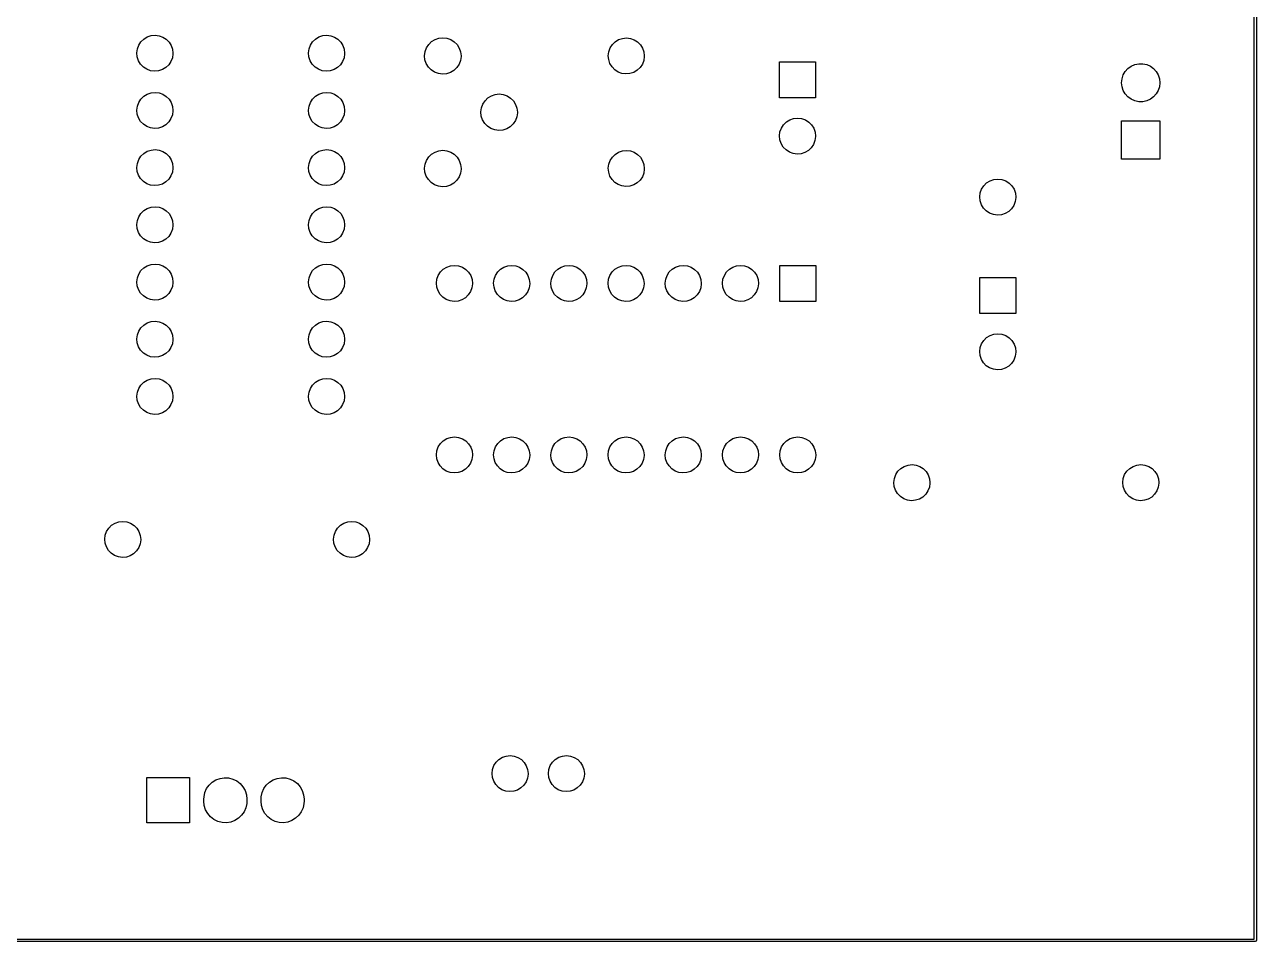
# Model space of a CAD drawing. Extents: x 34 to 149, y -179 to -19.
# Drawn here: x 94 to 148.6, y -179.1 to -138.4 of the extents above; entities that cross this region are included whole.
import ezdxf

# ---------------------------------------------------------------- set-up
doc = ezdxf.new("R2010")
doc.units = 0
doc.layers.add('BLACK', color=7, linetype='CONTINUOUS')

msp = doc.modelspace()

# ---------------------------------------------------------------- linework, layer by layer
at = {"layer": 'BLACK', "linetype": 'CONTINUOUS'}
for p, q in [((148.54, -179.02), (148.54, -19.1)), ((148.64, -19.05), (148.64, -179.07)), ((99.5722, -138.899), (99.7496, -138.88)), ((99.7496, -138.88), (99.9267, -138.901)), ((107.192, -138.899), (107.37, -138.88)), ((107.37, -138.88), (107.547, -138.901)), ((98.9664, -139.492), (99.0274, -139.324)), ((99.0274, -139.324), (99.124, -139.174)), ((99.124, -139.174), (99.2515, -139.05)), ((99.2515, -139.05), (99.4034, -138.956)), ((99.4034, -138.956), (99.5722, -138.899)), ((99.9267, -138.901), (100.095, -138.961)), ((100.095, -138.961), (100.245, -139.057)), ((100.245, -139.057), (100.371, -139.183)), ((100.371, -139.183), (100.465, -139.334)), ((100.465, -139.334), (100.524, -139.503)), ((106.586, -139.492), (106.647, -139.324)), ((106.647, -139.324), (106.744, -139.174)), ((106.744, -139.174), (106.871, -139.05)), ((106.871, -139.05), (107.023, -138.956)), ((107.023, -138.956), (107.192, -138.899)), ((107.547, -138.901), (107.715, -138.961)), ((107.715, -138.961), (107.865, -139.057)), ((107.865, -139.057), (107.991, -139.183)), ((107.991, -139.183), (108.085, -139.334)), ((108.085, -139.334), (108.144, -139.503)), ((111.799, -139.44), (111.897, -139.288)), ((111.897, -139.288), (112.026, -139.162)), ((112.026, -139.162), (112.18, -139.067)), ((112.18, -139.067), (112.351, -139.009)), ((112.351, -139.009), (112.531, -138.99)), ((112.531, -138.99), (112.71, -139.011)), ((112.71, -139.011), (112.88, -139.072)), ((112.88, -139.072), (113.033, -139.169)), ((113.033, -139.169), (113.16, -139.297)), ((113.16, -139.297), (113.255, -139.45)), ((119.953, -139.444), (120.05, -139.294)), ((120.05, -139.294), (120.177, -139.17)), ((120.177, -139.17), (120.329, -139.076)), ((120.329, -139.076), (120.498, -139.019)), ((120.498, -139.019), (120.676, -139)), ((120.676, -139), (120.853, -139.021)), ((120.853, -139.021), (121.021, -139.081)), ((121.021, -139.081), (121.171, -139.177)), ((121.171, -139.177), (121.297, -139.303)), ((121.297, -139.303), (121.391, -139.454)), ((98.9441, -139.669), (98.9664, -139.492)), ((98.9615, -139.846), (98.9441, -139.669)), ((99.0178, -140.016), (98.9615, -139.846)), ((100.519, -139.879), (100.456, -140.046)), ((100.544, -139.702), (100.519, -139.879)), ((100.524, -139.503), (100.544, -139.68)), ((100.544, -139.68), (100.544, -139.702)), ((106.564, -139.669), (106.586, -139.492)), ((106.581, -139.846), (106.564, -139.669)), ((106.638, -140.016), (106.581, -139.846)), ((108.139, -139.879), (108.076, -140.046)), ((108.164, -139.702), (108.139, -139.879)), ((108.144, -139.503), (108.164, -139.68)), ((108.164, -139.68), (108.164, -139.702)), ((111.715, -139.789), (111.738, -139.61)), ((111.733, -139.968), (111.715, -139.789)), ((111.79, -140.14), (111.733, -139.968)), ((111.738, -139.61), (111.799, -139.44)), ((113.255, -139.45), (113.315, -139.621)), ((113.335, -139.823), (113.31, -140.001)), ((113.315, -139.621), (113.335, -139.8)), ((113.335, -139.8), (113.335, -139.823)), ((119.87, -139.789), (119.892, -139.612)), ((119.887, -139.966), (119.87, -139.789)), ((119.944, -140.136), (119.887, -139.966)), ((119.892, -139.612), (119.953, -139.444)), ((121.391, -139.454), (121.45, -139.623)), ((121.47, -139.822), (121.445, -139.999)), ((121.45, -139.623), (121.47, -139.8)), ((121.47, -139.8), (121.47, -139.822)), ((99.1102, -140.168), (99.0178, -140.016)), ((99.2341, -140.296), (99.1102, -140.168)), ((99.3833, -140.394), (99.2341, -140.296)), ((99.5505, -140.456), (99.3833, -140.394)), ((99.7272, -140.48), (99.5505, -140.456)), ((99.9049, -140.464), (99.7272, -140.48)), ((100.074, -140.409), (99.9049, -140.464)), ((100.228, -140.317), (100.074, -140.409)), ((100.357, -140.194), (100.228, -140.317)), ((100.456, -140.046), (100.357, -140.194)), ((106.73, -140.168), (106.638, -140.016)), ((106.854, -140.296), (106.73, -140.168)), ((107.003, -140.394), (106.854, -140.296)), ((107.17, -140.456), (107.003, -140.394)), ((107.347, -140.48), (107.17, -140.456)), ((107.525, -140.464), (107.347, -140.48)), ((107.694, -140.409), (107.525, -140.464)), ((107.848, -140.317), (107.694, -140.409)), ((107.977, -140.194), (107.848, -140.317)), ((108.076, -140.046), (107.977, -140.194)), ((111.883, -140.294), (111.79, -140.14)), ((112.009, -140.424), (111.883, -140.294)), ((112.16, -140.523), (112.009, -140.424)), ((112.329, -140.586), (112.16, -140.523)), ((113.015, -140.445), (112.86, -140.538)), ((113.145, -140.321), (113.015, -140.445)), ((113.245, -140.17), (113.145, -140.321)), ((113.31, -140.001), (113.245, -140.17)), ((120.036, -140.288), (119.944, -140.136)), ((120.16, -140.416), (120.036, -140.288)), ((120.309, -140.514), (120.16, -140.416)), ((120.476, -140.576), (120.309, -140.514)), ((121.154, -140.437), (121, -140.529)), ((121.283, -140.314), (121.154, -140.437)), ((121.382, -140.166), (121.283, -140.314)), ((121.445, -139.999), (121.382, -140.166)), ((127.47, -141.66), (127.47, -140.06)), ((127.47, -140.06), (129.07, -140.06)), ((129.07, -140.06), (129.07, -141.66)), ((142.733, -140.644), (142.822, -140.49)), ((142.822, -140.49), (142.941, -140.358)), ((142.941, -140.358), (143.085, -140.254)), ((143.085, -140.254), (143.247, -140.182)), ((143.247, -140.182), (143.421, -140.145)), ((143.421, -140.145), (143.599, -140.145)), ((143.599, -140.145), (143.773, -140.182)), ((143.773, -140.182), (143.935, -140.254)), ((143.935, -140.254), (144.079, -140.358)), ((144.079, -140.358), (144.198, -140.49)), ((144.198, -140.49), (144.287, -140.644)), ((112.508, -140.61), (112.329, -140.586)), ((112.688, -140.593), (112.508, -140.61)), ((112.86, -140.538), (112.688, -140.593)), ((120.653, -140.6), (120.476, -140.576)), ((120.831, -140.584), (120.653, -140.6)), ((121, -140.529), (120.831, -140.584)), ((142.66, -140.99), (142.679, -140.813)), ((142.679, -141.167), (142.66, -140.99)), ((142.679, -140.813), (142.733, -140.644)), ((144.287, -140.644), (144.341, -140.813)), ((144.341, -140.813), (144.36, -140.99)), ((144.36, -140.99), (144.341, -141.167)), ((99.124, -141.714), (99.2515, -141.59)), ((99.2515, -141.59), (99.4034, -141.496)), ((99.4034, -141.496), (99.5722, -141.439)), ((99.5722, -141.439), (99.7496, -141.42)), ((99.7496, -141.42), (99.9267, -141.441)), ((99.9267, -141.441), (100.095, -141.501)), ((100.095, -141.501), (100.245, -141.597)), ((100.245, -141.597), (100.371, -141.723)), ((106.744, -141.714), (106.871, -141.59)), ((106.871, -141.59), (107.023, -141.496)), ((107.023, -141.496), (107.192, -141.439)), ((107.192, -141.439), (107.37, -141.42)), ((107.37, -141.42), (107.547, -141.441)), ((107.547, -141.441), (107.715, -141.501)), ((107.715, -141.501), (107.865, -141.597)), ((107.865, -141.597), (107.991, -141.723)), ((114.526, -141.662), (114.68, -141.567)), ((114.68, -141.567), (114.851, -141.509)), ((114.851, -141.509), (115.031, -141.49)), ((115.031, -141.49), (115.21, -141.511)), ((115.21, -141.511), (115.38, -141.572)), ((115.38, -141.572), (115.533, -141.669)), ((142.733, -141.336), (142.679, -141.167)), ((142.822, -141.49), (142.733, -141.336)), ((142.941, -141.622), (142.822, -141.49)), ((144.198, -141.49), (144.079, -141.622)), ((144.287, -141.336), (144.198, -141.49)), ((144.341, -141.167), (144.287, -141.336)), ((98.9441, -142.209), (98.9664, -142.032)), ((98.9664, -142.032), (99.0274, -141.864)), ((99.0274, -141.864), (99.124, -141.714)), ((100.371, -141.723), (100.465, -141.874)), ((100.465, -141.874), (100.524, -142.043)), ((100.524, -142.043), (100.544, -142.22)), ((106.564, -142.209), (106.586, -142.032)), ((106.586, -142.032), (106.647, -141.864)), ((106.647, -141.864), (106.744, -141.714)), ((107.991, -141.723), (108.085, -141.874)), ((108.085, -141.874), (108.144, -142.043)), ((108.144, -142.043), (108.164, -142.22)), ((114.215, -142.289), (114.238, -142.11)), ((114.238, -142.11), (114.299, -141.94)), ((114.299, -141.94), (114.397, -141.788)), ((114.397, -141.788), (114.526, -141.662)), ((115.533, -141.669), (115.66, -141.797)), ((115.66, -141.797), (115.755, -141.95)), ((115.755, -141.95), (115.815, -142.121)), ((115.815, -142.121), (115.835, -142.3)), ((129.07, -141.66), (127.47, -141.66)), ((143.085, -141.726), (142.941, -141.622)), ((143.247, -141.798), (143.085, -141.726)), ((143.421, -141.835), (143.247, -141.798)), ((143.599, -141.835), (143.421, -141.835)), ((143.773, -141.798), (143.599, -141.835)), ((143.935, -141.726), (143.773, -141.798)), ((144.079, -141.622), (143.935, -141.726)), ((98.9615, -142.386), (98.9441, -142.209)), ((99.0178, -142.556), (98.9615, -142.386)), ((99.1102, -142.708), (99.0178, -142.556)), ((99.2341, -142.836), (99.1102, -142.708)), ((100.456, -142.586), (100.357, -142.734)), ((100.519, -142.419), (100.456, -142.586)), ((100.544, -142.242), (100.519, -142.419)), ((100.544, -142.22), (100.544, -142.242)), ((106.581, -142.386), (106.564, -142.209)), ((106.638, -142.556), (106.581, -142.386)), ((106.73, -142.708), (106.638, -142.556)), ((106.854, -142.836), (106.73, -142.708)), ((108.076, -142.586), (107.977, -142.734)), ((108.139, -142.419), (108.076, -142.586)), ((108.164, -142.242), (108.139, -142.419)), ((108.164, -142.22), (108.164, -142.242)), ((114.233, -142.468), (114.215, -142.289)), ((114.29, -142.64), (114.233, -142.468)), ((114.383, -142.794), (114.29, -142.64)), ((115.745, -142.67), (115.645, -142.821)), ((115.81, -142.501), (115.745, -142.67)), ((115.835, -142.323), (115.81, -142.501)), ((115.835, -142.3), (115.835, -142.323)), ((127.777, -142.73), (127.929, -142.636)), ((127.929, -142.636), (128.098, -142.579)), ((128.098, -142.579), (128.276, -142.56)), ((128.276, -142.56), (128.453, -142.581)), ((128.453, -142.581), (128.621, -142.641)), ((128.621, -142.641), (128.771, -142.737)), ((142.66, -144.38), (142.66, -142.68)), ((142.66, -142.68), (144.36, -142.68)), ((144.36, -142.68), (144.36, -144.38)), ((99.3833, -142.934), (99.2341, -142.836)), ((99.5505, -142.996), (99.3833, -142.934)), ((99.7272, -143.02), (99.5505, -142.996)), ((99.9049, -143.004), (99.7272, -143.02)), ((100.074, -142.949), (99.9049, -143.004)), ((100.228, -142.857), (100.074, -142.949)), ((100.357, -142.734), (100.228, -142.857)), ((107.003, -142.934), (106.854, -142.836)), ((107.17, -142.996), (107.003, -142.934)), ((107.347, -143.02), (107.17, -142.996)), ((107.525, -143.004), (107.347, -143.02)), ((107.694, -142.949), (107.525, -143.004)), ((107.848, -142.857), (107.694, -142.949)), ((107.977, -142.734), (107.848, -142.857)), ((114.509, -142.924), (114.383, -142.794)), ((114.66, -143.023), (114.509, -142.924)), ((114.829, -143.086), (114.66, -143.023)), ((115.008, -143.11), (114.829, -143.086)), ((115.188, -143.093), (115.008, -143.11)), ((115.36, -143.038), (115.188, -143.093)), ((115.515, -142.945), (115.36, -143.038)), ((115.645, -142.821), (115.515, -142.945)), ((127.47, -143.349), (127.492, -143.172)), ((127.492, -143.172), (127.553, -143.004)), ((127.553, -143.004), (127.65, -142.854)), ((127.65, -142.854), (127.777, -142.73)), ((128.771, -142.737), (128.897, -142.863)), ((128.897, -142.863), (128.991, -143.014)), ((128.991, -143.014), (129.05, -143.183)), ((129.05, -143.183), (129.07, -143.36)), ((127.487, -143.526), (127.47, -143.349)), ((127.544, -143.696), (127.487, -143.526)), ((127.636, -143.848), (127.544, -143.696)), ((128.982, -143.726), (128.883, -143.874)), ((129.045, -143.559), (128.982, -143.726)), ((129.07, -143.382), (129.045, -143.559)), ((129.07, -143.36), (129.07, -143.382)), ((99.0274, -144.404), (99.124, -144.254)), ((99.124, -144.254), (99.2515, -144.13)), ((99.2515, -144.13), (99.4034, -144.036)), ((99.4034, -144.036), (99.5722, -143.979)), ((99.5722, -143.979), (99.7496, -143.96)), ((99.7496, -143.96), (99.9267, -143.981)), ((99.9267, -143.981), (100.095, -144.041)), ((100.095, -144.041), (100.245, -144.137)), ((100.245, -144.137), (100.371, -144.263)), ((100.371, -144.263), (100.465, -144.414)), ((106.647, -144.404), (106.744, -144.254)), ((106.744, -144.254), (106.871, -144.13)), ((106.871, -144.13), (107.023, -144.036)), ((107.023, -144.036), (107.192, -143.979)), ((107.192, -143.979), (107.37, -143.96)), ((107.37, -143.96), (107.547, -143.981)), ((107.547, -143.981), (107.715, -144.041)), ((107.715, -144.041), (107.865, -144.137)), ((107.865, -144.137), (107.991, -144.263)), ((107.991, -144.263), (108.085, -144.414)), ((111.799, -144.44), (111.897, -144.288)), ((111.897, -144.288), (112.026, -144.162)), ((112.026, -144.162), (112.18, -144.067)), ((112.18, -144.067), (112.351, -144.009)), ((112.351, -144.009), (112.531, -143.99)), ((112.531, -143.99), (112.71, -144.011)), ((112.71, -144.011), (112.88, -144.072)), ((112.88, -144.072), (113.033, -144.169)), ((113.033, -144.169), (113.16, -144.297)), ((113.16, -144.297), (113.255, -144.45)), ((119.953, -144.444), (120.05, -144.294)), ((120.05, -144.294), (120.177, -144.17)), ((120.177, -144.17), (120.329, -144.076)), ((120.329, -144.076), (120.498, -144.019)), ((120.498, -144.019), (120.676, -144)), ((120.676, -144), (120.853, -144.021)), ((120.853, -144.021), (121.021, -144.081)), ((121.021, -144.081), (121.171, -144.177)), ((121.171, -144.177), (121.297, -144.303)), ((121.297, -144.303), (121.391, -144.454)), ((127.76, -143.976), (127.636, -143.848)), ((127.909, -144.074), (127.76, -143.976)), ((128.076, -144.136), (127.909, -144.074)), ((128.253, -144.16), (128.076, -144.136)), ((128.431, -144.144), (128.253, -144.16)), ((128.6, -144.089), (128.431, -144.144)), ((128.754, -143.997), (128.6, -144.089)), ((128.883, -143.874), (128.754, -143.997)), ((98.9441, -144.749), (98.9664, -144.572)), ((98.9615, -144.926), (98.9441, -144.749)), ((98.9664, -144.572), (99.0274, -144.404)), ((100.465, -144.414), (100.524, -144.583)), ((100.544, -144.782), (100.519, -144.959)), ((100.524, -144.583), (100.544, -144.76)), ((100.544, -144.76), (100.544, -144.782)), ((106.564, -144.749), (106.586, -144.572)), ((106.581, -144.926), (106.564, -144.749)), ((106.586, -144.572), (106.647, -144.404)), ((108.085, -144.414), (108.144, -144.583)), ((108.164, -144.782), (108.139, -144.959)), ((108.144, -144.583), (108.164, -144.76)), ((108.164, -144.76), (108.164, -144.782)), ((111.715, -144.789), (111.738, -144.61)), ((111.733, -144.968), (111.715, -144.789)), ((111.738, -144.61), (111.799, -144.44)), ((113.255, -144.45), (113.315, -144.621)), ((113.335, -144.823), (113.31, -145.001)), ((113.315, -144.621), (113.335, -144.8)), ((113.335, -144.8), (113.335, -144.823)), ((119.87, -144.789), (119.892, -144.612)), ((119.887, -144.966), (119.87, -144.789)), ((119.892, -144.612), (119.953, -144.444)), ((121.391, -144.454), (121.45, -144.623)), ((121.47, -144.822), (121.445, -144.999)), ((121.45, -144.623), (121.47, -144.8)), ((121.47, -144.8), (121.47, -144.822)), ((144.36, -144.38), (142.66, -144.38)), ((99.0178, -145.096), (98.9615, -144.926)), ((99.1102, -145.248), (99.0178, -145.096)), ((99.2341, -145.376), (99.1102, -145.248)), ((99.3833, -145.474), (99.2341, -145.376)), ((100.228, -145.397), (100.074, -145.489)), ((100.357, -145.274), (100.228, -145.397)), ((100.456, -145.126), (100.357, -145.274)), ((100.519, -144.959), (100.456, -145.126)), ((106.638, -145.096), (106.581, -144.926)), ((106.73, -145.248), (106.638, -145.096)), ((106.854, -145.376), (106.73, -145.248)), ((107.003, -145.474), (106.854, -145.376)), ((107.848, -145.397), (107.694, -145.489)), ((107.977, -145.274), (107.848, -145.397)), ((108.076, -145.126), (107.977, -145.274)), ((108.139, -144.959), (108.076, -145.126)), ((111.79, -145.14), (111.733, -144.968)), ((111.883, -145.294), (111.79, -145.14)), ((112.009, -145.424), (111.883, -145.294)), ((112.16, -145.523), (112.009, -145.424)), ((113.015, -145.445), (112.86, -145.538)), ((113.145, -145.321), (113.015, -145.445)), ((113.245, -145.17), (113.145, -145.321)), ((113.31, -145.001), (113.245, -145.17)), ((119.944, -145.136), (119.887, -144.966)), ((120.036, -145.288), (119.944, -145.136)), ((120.16, -145.416), (120.036, -145.288)), ((120.309, -145.514), (120.16, -145.416)), ((121.154, -145.437), (121, -145.529)), ((121.283, -145.314), (121.154, -145.437)), ((121.382, -145.166), (121.283, -145.314)), ((121.445, -144.999), (121.382, -145.166)), ((136.54, -145.564), (136.667, -145.44)), ((136.667, -145.44), (136.819, -145.346)), ((136.819, -145.346), (136.988, -145.289)), ((136.988, -145.289), (137.166, -145.27)), ((137.166, -145.27), (137.343, -145.291)), ((137.343, -145.291), (137.511, -145.351)), ((137.511, -145.351), (137.661, -145.447)), ((137.661, -145.447), (137.787, -145.573)), ((99.5505, -145.536), (99.3833, -145.474)), ((99.7272, -145.56), (99.5505, -145.536)), ((99.9049, -145.544), (99.7272, -145.56)), ((100.074, -145.489), (99.9049, -145.544)), ((107.17, -145.536), (107.003, -145.474)), ((107.347, -145.56), (107.17, -145.536)), ((107.525, -145.544), (107.347, -145.56)), ((107.694, -145.489), (107.525, -145.544)), ((112.329, -145.586), (112.16, -145.523)), ((112.508, -145.61), (112.329, -145.586)), ((112.688, -145.593), (112.508, -145.61)), ((112.86, -145.538), (112.688, -145.593)), ((120.476, -145.576), (120.309, -145.514)), ((120.653, -145.6), (120.476, -145.576)), ((120.831, -145.584), (120.653, -145.6)), ((121, -145.529), (120.831, -145.584)), ((136.36, -146.059), (136.382, -145.882)), ((136.382, -145.882), (136.443, -145.714)), ((136.443, -145.714), (136.54, -145.564)), ((137.787, -145.573), (137.881, -145.724)), ((137.881, -145.724), (137.94, -145.893)), ((137.94, -145.893), (137.96, -146.07)), ((99.4034, -146.576), (99.5722, -146.519)), ((99.5722, -146.519), (99.7496, -146.5)), ((99.7496, -146.5), (99.9267, -146.521)), ((99.9267, -146.521), (100.095, -146.581)), ((107.023, -146.576), (107.192, -146.519)), ((107.192, -146.519), (107.37, -146.5)), ((107.37, -146.5), (107.547, -146.521)), ((107.547, -146.521), (107.715, -146.581)), ((136.377, -146.236), (136.36, -146.059)), ((136.434, -146.406), (136.377, -146.236)), ((136.526, -146.558), (136.434, -146.406)), ((137.872, -146.436), (137.773, -146.584)), ((137.935, -146.269), (137.872, -146.436)), ((137.96, -146.092), (137.935, -146.269)), ((137.96, -146.07), (137.96, -146.092)), ((98.9664, -147.112), (99.0274, -146.944)), ((99.0274, -146.944), (99.124, -146.794)), ((99.124, -146.794), (99.2515, -146.67)), ((99.2515, -146.67), (99.4034, -146.576)), ((100.095, -146.581), (100.245, -146.677)), ((100.245, -146.677), (100.371, -146.803)), ((100.371, -146.803), (100.465, -146.954)), ((100.465, -146.954), (100.524, -147.123)), ((106.586, -147.112), (106.647, -146.944)), ((106.647, -146.944), (106.744, -146.794)), ((106.744, -146.794), (106.871, -146.67)), ((106.871, -146.67), (107.023, -146.576)), ((107.715, -146.581), (107.865, -146.677)), ((107.865, -146.677), (107.991, -146.803)), ((107.991, -146.803), (108.085, -146.954)), ((108.085, -146.954), (108.144, -147.123)), ((136.65, -146.686), (136.526, -146.558)), ((136.799, -146.784), (136.65, -146.686)), ((136.966, -146.846), (136.799, -146.784)), ((137.143, -146.87), (136.966, -146.846)), ((137.321, -146.854), (137.143, -146.87)), ((137.49, -146.799), (137.321, -146.854)), ((137.644, -146.707), (137.49, -146.799)), ((137.773, -146.584), (137.644, -146.707)), ((98.9441, -147.289), (98.9664, -147.112)), ((98.9615, -147.466), (98.9441, -147.289)), ((99.0178, -147.636), (98.9615, -147.466)), ((100.519, -147.499), (100.456, -147.666)), ((100.544, -147.322), (100.519, -147.499)), ((100.524, -147.123), (100.544, -147.3)), ((100.544, -147.3), (100.544, -147.322)), ((106.564, -147.289), (106.586, -147.112)), ((106.581, -147.466), (106.564, -147.289)), ((106.638, -147.636), (106.581, -147.466)), ((108.139, -147.499), (108.076, -147.666)), ((108.164, -147.322), (108.139, -147.499)), ((108.144, -147.123), (108.164, -147.3)), ((108.164, -147.3), (108.164, -147.322)), ((99.1102, -147.788), (99.0178, -147.636)), ((99.2341, -147.916), (99.1102, -147.788)), ((99.3833, -148.014), (99.2341, -147.916)), ((99.5505, -148.076), (99.3833, -148.014)), ((99.7272, -148.1), (99.5505, -148.076)), ((99.9049, -148.084), (99.7272, -148.1)), ((100.074, -148.029), (99.9049, -148.084)), ((100.228, -147.937), (100.074, -148.029)), ((100.357, -147.814), (100.228, -147.937)), ((100.456, -147.666), (100.357, -147.814)), ((106.73, -147.788), (106.638, -147.636)), ((106.854, -147.916), (106.73, -147.788)), ((107.003, -148.014), (106.854, -147.916)), ((107.17, -148.076), (107.003, -148.014)), ((107.347, -148.1), (107.17, -148.076)), ((107.525, -148.084), (107.347, -148.1)), ((107.694, -148.029), (107.525, -148.084)), ((107.848, -147.937), (107.694, -148.029)), ((107.977, -147.814), (107.848, -147.937)), ((108.076, -147.666), (107.977, -147.814)), ((99.124, -149.334), (99.2515, -149.21)), ((99.2515, -149.21), (99.4034, -149.116)), ((99.4034, -149.116), (99.5722, -149.059)), ((99.5722, -149.059), (99.7496, -149.04)), ((99.7496, -149.04), (99.9267, -149.061)), ((99.9267, -149.061), (100.095, -149.121)), ((100.095, -149.121), (100.245, -149.217)), ((100.245, -149.217), (100.371, -149.343)), ((106.744, -149.334), (106.871, -149.21)), ((106.871, -149.21), (107.023, -149.116)), ((107.023, -149.116), (107.192, -149.059)), ((107.192, -149.059), (107.37, -149.04)), ((107.37, -149.04), (107.547, -149.061)), ((107.547, -149.061), (107.715, -149.121)), ((107.715, -149.121), (107.865, -149.217)), ((107.865, -149.217), (107.991, -149.343)), ((112.42, -149.394), (112.547, -149.27)), ((112.547, -149.27), (112.699, -149.176)), ((112.699, -149.176), (112.868, -149.119)), ((112.868, -149.119), (113.046, -149.1)), ((113.046, -149.1), (113.223, -149.121)), ((113.223, -149.121), (113.391, -149.181)), ((113.391, -149.181), (113.541, -149.277)), ((114.96, -149.394), (115.087, -149.27)), ((115.087, -149.27), (115.239, -149.176)), ((115.239, -149.176), (115.408, -149.119)), ((115.408, -149.119), (115.586, -149.1)), ((115.586, -149.1), (115.763, -149.121)), ((115.763, -149.121), (115.931, -149.181)), ((115.931, -149.181), (116.081, -149.277)), ((117.5, -149.394), (117.627, -149.27)), ((117.627, -149.27), (117.779, -149.176)), ((117.779, -149.176), (117.948, -149.119)), ((117.948, -149.119), (118.126, -149.1)), ((118.126, -149.1), (118.303, -149.121)), ((118.303, -149.121), (118.471, -149.181)), ((118.471, -149.181), (118.621, -149.277)), ((120.04, -149.394), (120.167, -149.27)), ((120.167, -149.27), (120.319, -149.176)), ((120.319, -149.176), (120.488, -149.119)), ((120.488, -149.119), (120.666, -149.1)), ((120.666, -149.1), (120.843, -149.121)), ((120.843, -149.121), (121.011, -149.181)), ((121.011, -149.181), (121.161, -149.277)), ((122.58, -149.394), (122.707, -149.27)), ((122.707, -149.27), (122.859, -149.176)), ((122.859, -149.176), (123.028, -149.119)), ((123.028, -149.119), (123.206, -149.1)), ((123.206, -149.1), (123.383, -149.121)), ((123.383, -149.121), (123.551, -149.181)), ((123.551, -149.181), (123.701, -149.277)), ((125.12, -149.394), (125.247, -149.27)), ((125.247, -149.27), (125.399, -149.176)), ((125.399, -149.176), (125.568, -149.119)), ((125.568, -149.119), (125.746, -149.1)), ((125.746, -149.1), (125.923, -149.121)), ((125.923, -149.121), (126.091, -149.181)), ((126.091, -149.181), (126.241, -149.277)), ((127.48, -150.7), (127.48, -149.1)), ((127.48, -149.1), (129.08, -149.1)), ((129.08, -149.1), (129.08, -150.7)), ((98.9441, -149.829), (98.9664, -149.652)), ((98.9664, -149.652), (99.0274, -149.484)), ((99.0274, -149.484), (99.124, -149.334)), ((100.371, -149.343), (100.465, -149.494)), ((100.465, -149.494), (100.524, -149.663)), ((100.524, -149.663), (100.544, -149.84)), ((106.564, -149.829), (106.586, -149.652)), ((106.586, -149.652), (106.647, -149.484)), ((106.647, -149.484), (106.744, -149.334)), ((107.991, -149.343), (108.085, -149.494)), ((108.085, -149.494), (108.144, -149.663)), ((108.144, -149.663), (108.164, -149.84)), ((112.24, -149.889), (112.262, -149.712)), ((112.262, -149.712), (112.323, -149.544)), ((112.323, -149.544), (112.42, -149.394)), ((113.541, -149.277), (113.667, -149.403)), ((113.667, -149.403), (113.761, -149.554)), ((113.761, -149.554), (113.82, -149.723)), ((113.82, -149.723), (113.84, -149.9)), ((114.78, -149.889), (114.802, -149.712)), ((114.802, -149.712), (114.863, -149.544)), ((114.863, -149.544), (114.96, -149.394)), ((116.081, -149.277), (116.207, -149.403)), ((116.207, -149.403), (116.301, -149.554)), ((116.301, -149.554), (116.36, -149.723)), ((116.36, -149.723), (116.38, -149.9)), ((117.32, -149.889), (117.342, -149.712)), ((117.342, -149.712), (117.403, -149.544)), ((117.403, -149.544), (117.5, -149.394)), ((118.621, -149.277), (118.747, -149.403)), ((118.747, -149.403), (118.841, -149.554)), ((118.841, -149.554), (118.9, -149.723)), ((118.9, -149.723), (118.92, -149.9)), ((119.86, -149.889), (119.882, -149.712)), ((119.882, -149.712), (119.943, -149.544)), ((119.943, -149.544), (120.04, -149.394)), ((121.161, -149.277), (121.287, -149.403)), ((121.287, -149.403), (121.381, -149.554)), ((121.381, -149.554), (121.44, -149.723)), ((121.44, -149.723), (121.46, -149.9)), ((122.4, -149.889), (122.422, -149.712)), ((122.422, -149.712), (122.483, -149.544)), ((122.483, -149.544), (122.58, -149.394)), ((123.701, -149.277), (123.827, -149.403)), ((123.827, -149.403), (123.921, -149.554)), ((123.921, -149.554), (123.98, -149.723)), ((123.98, -149.723), (124, -149.9)), ((124.94, -149.889), (124.962, -149.712)), ((124.962, -149.712), (125.023, -149.544)), ((125.023, -149.544), (125.12, -149.394)), ((126.241, -149.277), (126.367, -149.403)), ((126.367, -149.403), (126.461, -149.554)), ((126.461, -149.554), (126.52, -149.723)), ((126.52, -149.723), (126.54, -149.9)), ((136.36, -151.24), (136.36, -149.64)), ((136.36, -149.64), (137.96, -149.64)), ((137.96, -149.64), (137.96, -151.24)), ((98.9615, -150.006), (98.9441, -149.829)), ((99.0178, -150.176), (98.9615, -150.006)), ((99.1102, -150.328), (99.0178, -150.176)), ((99.2341, -150.456), (99.1102, -150.328)), ((100.357, -150.354), (100.228, -150.477)), ((100.456, -150.206), (100.357, -150.354)), ((100.519, -150.039), (100.456, -150.206)), ((100.544, -149.862), (100.519, -150.039)), ((100.544, -149.84), (100.544, -149.862)), ((106.581, -150.006), (106.564, -149.829)), ((106.638, -150.176), (106.581, -150.006)), ((106.73, -150.328), (106.638, -150.176)), ((106.854, -150.456), (106.73, -150.328)), ((107.977, -150.354), (107.848, -150.477)), ((108.076, -150.206), (107.977, -150.354)), ((108.139, -150.039), (108.076, -150.206)), ((108.164, -149.862), (108.139, -150.039)), ((108.164, -149.84), (108.164, -149.862)), ((112.257, -150.066), (112.24, -149.889)), ((112.314, -150.236), (112.257, -150.066)), ((112.406, -150.388), (112.314, -150.236)), ((113.752, -150.266), (113.653, -150.414)), ((113.815, -150.099), (113.752, -150.266)), ((113.84, -149.922), (113.815, -150.099)), ((113.84, -149.9), (113.84, -149.922)), ((114.797, -150.066), (114.78, -149.889)), ((114.854, -150.236), (114.797, -150.066)), ((114.946, -150.388), (114.854, -150.236)), ((116.292, -150.266), (116.193, -150.414)), ((116.355, -150.099), (116.292, -150.266)), ((116.38, -149.922), (116.355, -150.099)), ((116.38, -149.9), (116.38, -149.922)), ((117.337, -150.066), (117.32, -149.889)), ((117.394, -150.236), (117.337, -150.066)), ((117.486, -150.388), (117.394, -150.236)), ((118.832, -150.266), (118.733, -150.414)), ((118.895, -150.099), (118.832, -150.266)), ((118.92, -149.922), (118.895, -150.099)), ((118.92, -149.9), (118.92, -149.922)), ((119.877, -150.066), (119.86, -149.889)), ((119.934, -150.236), (119.877, -150.066)), ((120.026, -150.388), (119.934, -150.236)), ((121.372, -150.266), (121.273, -150.414)), ((121.435, -150.099), (121.372, -150.266)), ((121.46, -149.922), (121.435, -150.099)), ((121.46, -149.9), (121.46, -149.922)), ((122.417, -150.066), (122.4, -149.889)), ((122.474, -150.236), (122.417, -150.066)), ((122.566, -150.388), (122.474, -150.236)), ((123.912, -150.266), (123.813, -150.414)), ((123.975, -150.099), (123.912, -150.266)), ((124, -149.922), (123.975, -150.099)), ((124, -149.9), (124, -149.922)), ((124.957, -150.066), (124.94, -149.889)), ((125.014, -150.236), (124.957, -150.066)), ((125.106, -150.388), (125.014, -150.236)), ((126.452, -150.266), (126.353, -150.414)), ((126.515, -150.099), (126.452, -150.266)), ((126.54, -149.922), (126.515, -150.099)), ((126.54, -149.9), (126.54, -149.922)), ((99.3833, -150.554), (99.2341, -150.456)), ((99.5505, -150.616), (99.3833, -150.554)), ((99.7272, -150.64), (99.5505, -150.616)), ((99.9049, -150.624), (99.7272, -150.64)), ((100.074, -150.569), (99.9049, -150.624)), ((100.228, -150.477), (100.074, -150.569)), ((107.003, -150.554), (106.854, -150.456)), ((107.17, -150.616), (107.003, -150.554)), ((107.347, -150.64), (107.17, -150.616)), ((107.525, -150.624), (107.347, -150.64)), ((107.694, -150.569), (107.525, -150.624)), ((107.848, -150.477), (107.694, -150.569)), ((112.53, -150.516), (112.406, -150.388)), ((112.679, -150.614), (112.53, -150.516)), ((112.846, -150.676), (112.679, -150.614)), ((113.023, -150.7), (112.846, -150.676)), ((113.201, -150.684), (113.023, -150.7)), ((113.37, -150.629), (113.201, -150.684)), ((113.524, -150.537), (113.37, -150.629)), ((113.653, -150.414), (113.524, -150.537)), ((115.07, -150.516), (114.946, -150.388)), ((115.219, -150.614), (115.07, -150.516)), ((115.386, -150.676), (115.219, -150.614)), ((115.563, -150.7), (115.386, -150.676)), ((115.741, -150.684), (115.563, -150.7)), ((115.91, -150.629), (115.741, -150.684)), ((116.064, -150.537), (115.91, -150.629)), ((116.193, -150.414), (116.064, -150.537)), ((117.61, -150.516), (117.486, -150.388)), ((117.759, -150.614), (117.61, -150.516)), ((117.926, -150.676), (117.759, -150.614)), ((118.103, -150.7), (117.926, -150.676)), ((118.281, -150.684), (118.103, -150.7)), ((118.45, -150.629), (118.281, -150.684)), ((118.604, -150.537), (118.45, -150.629)), ((118.733, -150.414), (118.604, -150.537)), ((120.15, -150.516), (120.026, -150.388)), ((120.299, -150.614), (120.15, -150.516)), ((120.466, -150.676), (120.299, -150.614)), ((120.643, -150.7), (120.466, -150.676)), ((120.821, -150.684), (120.643, -150.7)), ((120.99, -150.629), (120.821, -150.684)), ((121.144, -150.537), (120.99, -150.629)), ((121.273, -150.414), (121.144, -150.537)), ((122.69, -150.516), (122.566, -150.388)), ((122.839, -150.614), (122.69, -150.516)), ((123.006, -150.676), (122.839, -150.614)), ((123.183, -150.7), (123.006, -150.676)), ((123.361, -150.684), (123.183, -150.7)), ((123.53, -150.629), (123.361, -150.684)), ((123.684, -150.537), (123.53, -150.629)), ((123.813, -150.414), (123.684, -150.537)), ((125.23, -150.516), (125.106, -150.388)), ((125.379, -150.614), (125.23, -150.516)), ((125.546, -150.676), (125.379, -150.614)), ((125.723, -150.7), (125.546, -150.676)), ((125.901, -150.684), (125.723, -150.7)), ((126.07, -150.629), (125.901, -150.684)), ((126.224, -150.537), (126.07, -150.629)), ((126.353, -150.414), (126.224, -150.537)), ((129.08, -150.7), (127.48, -150.7)), ((137.96, -151.24), (136.36, -151.24)), ((99.0274, -152.024), (99.124, -151.874)), ((99.124, -151.874), (99.2515, -151.75)), ((99.2515, -151.75), (99.4034, -151.656)), ((99.4034, -151.656), (99.5722, -151.599)), ((99.5722, -151.599), (99.7496, -151.58)), ((99.7496, -151.58), (99.9267, -151.601)), ((99.9267, -151.601), (100.095, -151.661)), ((100.095, -151.661), (100.245, -151.757)), ((100.245, -151.757), (100.371, -151.883)), ((100.371, -151.883), (100.465, -152.034)), ((106.647, -152.024), (106.744, -151.874)), ((106.744, -151.874), (106.871, -151.75)), ((106.871, -151.75), (107.023, -151.656)), ((107.023, -151.656), (107.192, -151.599)), ((107.192, -151.599), (107.37, -151.58)), ((107.37, -151.58), (107.547, -151.601)), ((107.547, -151.601), (107.715, -151.661)), ((107.715, -151.661), (107.865, -151.757)), ((107.865, -151.757), (107.991, -151.883)), ((107.991, -151.883), (108.085, -152.034)), ((98.9441, -152.369), (98.9664, -152.192)), ((98.9615, -152.546), (98.9441, -152.369)), ((99.0178, -152.716), (98.9615, -152.546)), ((98.9664, -152.192), (99.0274, -152.024)), ((100.465, -152.034), (100.524, -152.203)), ((100.544, -152.402), (100.519, -152.579)), ((100.524, -152.203), (100.544, -152.38)), ((100.544, -152.38), (100.544, -152.402)), ((106.564, -152.369), (106.586, -152.192)), ((106.581, -152.546), (106.564, -152.369)), ((106.638, -152.716), (106.581, -152.546)), ((106.586, -152.192), (106.647, -152.024)), ((108.085, -152.034), (108.144, -152.203)), ((108.164, -152.402), (108.139, -152.579)), ((108.144, -152.203), (108.164, -152.38)), ((108.164, -152.38), (108.164, -152.402)), ((136.443, -152.584), (136.54, -152.434)), ((136.54, -152.434), (136.667, -152.31)), ((136.667, -152.31), (136.819, -152.216)), ((136.819, -152.216), (136.988, -152.159)), ((136.988, -152.159), (137.166, -152.14)), ((137.166, -152.14), (137.343, -152.161)), ((137.343, -152.161), (137.511, -152.221)), ((137.511, -152.221), (137.661, -152.317)), ((137.661, -152.317), (137.787, -152.443)), ((137.787, -152.443), (137.881, -152.594)), ((99.1102, -152.868), (99.0178, -152.716)), ((99.2341, -152.996), (99.1102, -152.868)), ((99.3833, -153.094), (99.2341, -152.996)), ((99.5505, -153.156), (99.3833, -153.094)), ((100.228, -153.017), (100.074, -153.109)), ((100.357, -152.894), (100.228, -153.017)), ((100.456, -152.746), (100.357, -152.894)), ((100.519, -152.579), (100.456, -152.746)), ((106.73, -152.868), (106.638, -152.716)), ((106.854, -152.996), (106.73, -152.868)), ((107.003, -153.094), (106.854, -152.996)), ((107.17, -153.156), (107.003, -153.094)), ((107.848, -153.017), (107.694, -153.109)), ((107.977, -152.894), (107.848, -153.017)), ((108.076, -152.746), (107.977, -152.894)), ((108.139, -152.579), (108.076, -152.746)), ((136.36, -152.929), (136.382, -152.752)), ((136.377, -153.106), (136.36, -152.929)), ((136.382, -152.752), (136.443, -152.584)), ((137.881, -152.594), (137.94, -152.763)), ((137.96, -152.962), (137.935, -153.139)), ((137.94, -152.763), (137.96, -152.94)), ((137.96, -152.94), (137.96, -152.962)), ((99.7272, -153.18), (99.5505, -153.156)), ((99.9049, -153.164), (99.7272, -153.18)), ((100.074, -153.109), (99.9049, -153.164)), ((107.347, -153.18), (107.17, -153.156)), ((107.525, -153.164), (107.347, -153.18)), ((107.694, -153.109), (107.525, -153.164)), ((136.434, -153.276), (136.377, -153.106)), ((136.526, -153.428), (136.434, -153.276)), ((136.65, -153.556), (136.526, -153.428)), ((136.799, -153.654), (136.65, -153.556)), ((137.644, -153.577), (137.49, -153.669)), ((137.773, -153.454), (137.644, -153.577)), ((137.872, -153.306), (137.773, -153.454)), ((137.935, -153.139), (137.872, -153.306)), ((99.2515, -154.29), (99.4034, -154.196)), ((99.4034, -154.196), (99.5722, -154.139)), ((99.5722, -154.139), (99.7496, -154.12)), ((99.7496, -154.12), (99.9267, -154.141)), ((99.9267, -154.141), (100.095, -154.201)), ((106.871, -154.29), (107.023, -154.196)), ((107.023, -154.196), (107.192, -154.139)), ((107.192, -154.139), (107.37, -154.12)), ((107.37, -154.12), (107.547, -154.141)), ((107.547, -154.141), (107.715, -154.201)), ((136.966, -153.716), (136.799, -153.654)), ((137.143, -153.74), (136.966, -153.716)), ((137.321, -153.724), (137.143, -153.74)), ((137.49, -153.669), (137.321, -153.724)), ((98.9441, -154.909), (98.9664, -154.732)), ((98.9664, -154.732), (99.0274, -154.564)), ((99.0274, -154.564), (99.124, -154.414)), ((99.124, -154.414), (99.2515, -154.29)), ((100.095, -154.201), (100.245, -154.297)), ((100.245, -154.297), (100.371, -154.423)), ((100.371, -154.423), (100.465, -154.574)), ((100.465, -154.574), (100.524, -154.743)), ((100.524, -154.743), (100.544, -154.92)), ((106.564, -154.909), (106.586, -154.732)), ((106.586, -154.732), (106.647, -154.564)), ((106.647, -154.564), (106.744, -154.414)), ((106.744, -154.414), (106.871, -154.29)), ((107.715, -154.201), (107.865, -154.297)), ((107.865, -154.297), (107.991, -154.423)), ((107.991, -154.423), (108.085, -154.574)), ((108.085, -154.574), (108.144, -154.743)), ((108.144, -154.743), (108.164, -154.92)), ((98.9615, -155.086), (98.9441, -154.909)), ((99.0178, -155.256), (98.9615, -155.086)), ((99.1102, -155.408), (99.0178, -155.256)), ((100.456, -155.286), (100.357, -155.434)), ((100.519, -155.119), (100.456, -155.286)), ((100.544, -154.942), (100.519, -155.119)), ((100.544, -154.92), (100.544, -154.942)), ((106.581, -155.086), (106.564, -154.909)), ((106.638, -155.256), (106.581, -155.086)), ((106.73, -155.408), (106.638, -155.256)), ((108.076, -155.286), (107.977, -155.434)), ((108.139, -155.119), (108.076, -155.286)), ((108.164, -154.942), (108.139, -155.119)), ((108.164, -154.92), (108.164, -154.942)), ((99.2341, -155.536), (99.1102, -155.408)), ((99.3833, -155.634), (99.2341, -155.536)), ((99.5505, -155.696), (99.3833, -155.634)), ((99.7272, -155.72), (99.5505, -155.696)), ((99.9049, -155.704), (99.7272, -155.72)), ((100.074, -155.649), (99.9049, -155.704)), ((100.228, -155.557), (100.074, -155.649)), ((100.357, -155.434), (100.228, -155.557)), ((106.854, -155.536), (106.73, -155.408)), ((107.003, -155.634), (106.854, -155.536)), ((107.17, -155.696), (107.003, -155.634)), ((107.347, -155.72), (107.17, -155.696)), ((107.525, -155.704), (107.347, -155.72)), ((107.694, -155.649), (107.525, -155.704)), ((107.848, -155.557), (107.694, -155.649)), ((107.977, -155.434), (107.848, -155.557)), ((112.42, -157.014), (112.547, -156.89)), ((112.547, -156.89), (112.699, -156.796)), ((112.699, -156.796), (112.868, -156.739)), ((112.868, -156.739), (113.046, -156.72)), ((113.046, -156.72), (113.223, -156.741)), ((113.223, -156.741), (113.391, -156.801)), ((113.391, -156.801), (113.541, -156.897)), ((113.541, -156.897), (113.667, -157.023)), ((114.96, -157.014), (115.087, -156.89)), ((115.087, -156.89), (115.239, -156.796)), ((115.239, -156.796), (115.408, -156.739)), ((115.408, -156.739), (115.586, -156.72)), ((115.586, -156.72), (115.763, -156.741)), ((115.763, -156.741), (115.931, -156.801)), ((115.931, -156.801), (116.081, -156.897)), ((116.081, -156.897), (116.207, -157.023)), ((117.5, -157.014), (117.627, -156.89)), ((117.627, -156.89), (117.779, -156.796)), ((117.779, -156.796), (117.948, -156.739)), ((117.948, -156.739), (118.126, -156.72)), ((118.126, -156.72), (118.303, -156.741)), ((118.303, -156.741), (118.471, -156.801)), ((118.471, -156.801), (118.621, -156.897)), ((118.621, -156.897), (118.747, -157.023)), ((120.04, -157.014), (120.167, -156.89)), ((120.167, -156.89), (120.319, -156.796)), ((120.319, -156.796), (120.488, -156.739)), ((120.488, -156.739), (120.666, -156.72)), ((120.666, -156.72), (120.843, -156.741)), ((120.843, -156.741), (121.011, -156.801)), ((121.011, -156.801), (121.161, -156.897)), ((121.161, -156.897), (121.287, -157.023)), ((122.58, -157.014), (122.707, -156.89)), ((122.707, -156.89), (122.859, -156.796)), ((122.859, -156.796), (123.028, -156.739)), ((123.028, -156.739), (123.206, -156.72)), ((123.206, -156.72), (123.383, -156.741)), ((123.383, -156.741), (123.551, -156.801)), ((123.551, -156.801), (123.701, -156.897)), ((123.701, -156.897), (123.827, -157.023)), ((125.12, -157.014), (125.247, -156.89)), ((125.247, -156.89), (125.399, -156.796)), ((125.399, -156.796), (125.568, -156.739)), ((125.568, -156.739), (125.746, -156.72)), ((125.746, -156.72), (125.923, -156.741)), ((125.923, -156.741), (126.091, -156.801)), ((126.091, -156.801), (126.241, -156.897)), ((126.241, -156.897), (126.367, -157.023)), ((127.66, -157.014), (127.787, -156.89)), ((127.787, -156.89), (127.939, -156.796)), ((127.939, -156.796), (128.108, -156.739)), ((128.108, -156.739), (128.286, -156.72)), ((128.286, -156.72), (128.463, -156.741)), ((128.463, -156.741), (128.631, -156.801)), ((128.631, -156.801), (128.781, -156.897)), ((128.781, -156.897), (128.907, -157.023)), ((112.24, -157.509), (112.262, -157.332)), ((112.262, -157.332), (112.323, -157.164)), ((112.323, -157.164), (112.42, -157.014)), ((113.667, -157.023), (113.761, -157.174)), ((113.761, -157.174), (113.82, -157.343)), ((113.82, -157.343), (113.84, -157.52)), ((114.78, -157.509), (114.802, -157.332)), ((114.802, -157.332), (114.863, -157.164)), ((114.863, -157.164), (114.96, -157.014)), ((116.207, -157.023), (116.301, -157.174)), ((116.301, -157.174), (116.36, -157.343)), ((116.36, -157.343), (116.38, -157.52)), ((117.32, -157.509), (117.342, -157.332)), ((117.342, -157.332), (117.403, -157.164)), ((117.403, -157.164), (117.5, -157.014)), ((118.747, -157.023), (118.841, -157.174)), ((118.841, -157.174), (118.9, -157.343)), ((118.9, -157.343), (118.92, -157.52)), ((119.86, -157.509), (119.882, -157.332)), ((119.882, -157.332), (119.943, -157.164)), ((119.943, -157.164), (120.04, -157.014)), ((121.287, -157.023), (121.381, -157.174)), ((121.381, -157.174), (121.44, -157.343)), ((121.44, -157.343), (121.46, -157.52)), ((122.4, -157.509), (122.422, -157.332)), ((122.422, -157.332), (122.483, -157.164)), ((122.483, -157.164), (122.58, -157.014)), ((123.827, -157.023), (123.921, -157.174)), ((123.921, -157.174), (123.98, -157.343)), ((123.98, -157.343), (124, -157.52)), ((124.94, -157.509), (124.962, -157.332)), ((124.962, -157.332), (125.023, -157.164)), ((125.023, -157.164), (125.12, -157.014)), ((126.367, -157.023), (126.461, -157.174)), ((126.461, -157.174), (126.52, -157.343)), ((126.52, -157.343), (126.54, -157.52)), ((127.48, -157.509), (127.502, -157.332)), ((127.502, -157.332), (127.563, -157.164)), ((127.563, -157.164), (127.66, -157.014)), ((128.907, -157.023), (129.001, -157.174)), ((129.001, -157.174), (129.06, -157.343)), ((129.06, -157.343), (129.08, -157.52)), ((112.257, -157.686), (112.24, -157.509)), ((112.314, -157.856), (112.257, -157.686)), ((112.406, -158.008), (112.314, -157.856)), ((112.53, -158.136), (112.406, -158.008)), ((113.752, -157.886), (113.653, -158.034)), ((113.815, -157.719), (113.752, -157.886)), ((113.84, -157.542), (113.815, -157.719)), ((113.84, -157.52), (113.84, -157.542)), ((114.797, -157.686), (114.78, -157.509)), ((114.854, -157.856), (114.797, -157.686)), ((114.946, -158.008), (114.854, -157.856)), ((115.07, -158.136), (114.946, -158.008)), ((116.292, -157.886), (116.193, -158.034)), ((116.355, -157.719), (116.292, -157.886)), ((116.38, -157.542), (116.355, -157.719)), ((116.38, -157.52), (116.38, -157.542)), ((117.337, -157.686), (117.32, -157.509)), ((117.394, -157.856), (117.337, -157.686)), ((117.486, -158.008), (117.394, -157.856)), ((117.61, -158.136), (117.486, -158.008)), ((118.832, -157.886), (118.733, -158.034)), ((118.895, -157.719), (118.832, -157.886)), ((118.92, -157.542), (118.895, -157.719)), ((118.92, -157.52), (118.92, -157.542)), ((119.877, -157.686), (119.86, -157.509)), ((119.934, -157.856), (119.877, -157.686)), ((120.026, -158.008), (119.934, -157.856)), ((120.15, -158.136), (120.026, -158.008)), ((121.372, -157.886), (121.273, -158.034)), ((121.435, -157.719), (121.372, -157.886)), ((121.46, -157.542), (121.435, -157.719)), ((121.46, -157.52), (121.46, -157.542)), ((122.417, -157.686), (122.4, -157.509)), ((122.474, -157.856), (122.417, -157.686)), ((122.566, -158.008), (122.474, -157.856)), ((122.69, -158.136), (122.566, -158.008)), ((123.912, -157.886), (123.813, -158.034)), ((123.975, -157.719), (123.912, -157.886)), ((124, -157.542), (123.975, -157.719)), ((124, -157.52), (124, -157.542)), ((124.957, -157.686), (124.94, -157.509)), ((125.014, -157.856), (124.957, -157.686)), ((125.106, -158.008), (125.014, -157.856)), ((125.23, -158.136), (125.106, -158.008)), ((126.452, -157.886), (126.353, -158.034)), ((126.515, -157.719), (126.452, -157.886)), ((126.54, -157.542), (126.515, -157.719)), ((126.54, -157.52), (126.54, -157.542)), ((127.497, -157.686), (127.48, -157.509)), ((127.554, -157.856), (127.497, -157.686)), ((127.646, -158.008), (127.554, -157.856)), ((127.77, -158.136), (127.646, -158.008)), ((128.992, -157.886), (128.893, -158.034)), ((129.055, -157.719), (128.992, -157.886)), ((129.08, -157.542), (129.055, -157.719)), ((129.08, -157.52), (129.08, -157.542)), ((133.009, -158.026), (133.178, -157.969)), ((133.178, -157.969), (133.356, -157.95)), ((133.356, -157.95), (133.533, -157.971)), ((133.533, -157.971), (133.701, -158.031)), ((143.169, -158.026), (143.338, -157.969)), ((143.338, -157.969), (143.516, -157.95)), ((143.516, -157.95), (143.693, -157.971)), ((143.693, -157.971), (143.861, -158.031)), ((112.679, -158.234), (112.53, -158.136)), ((112.846, -158.296), (112.679, -158.234)), ((113.023, -158.32), (112.846, -158.296)), ((113.201, -158.304), (113.023, -158.32)), ((113.37, -158.249), (113.201, -158.304)), ((113.524, -158.157), (113.37, -158.249)), ((113.653, -158.034), (113.524, -158.157)), ((115.219, -158.234), (115.07, -158.136)), ((115.386, -158.296), (115.219, -158.234)), ((115.563, -158.32), (115.386, -158.296)), ((115.741, -158.304), (115.563, -158.32)), ((115.91, -158.249), (115.741, -158.304)), ((116.064, -158.157), (115.91, -158.249)), ((116.193, -158.034), (116.064, -158.157)), ((117.759, -158.234), (117.61, -158.136)), ((117.926, -158.296), (117.759, -158.234)), ((118.103, -158.32), (117.926, -158.296)), ((118.281, -158.304), (118.103, -158.32)), ((118.45, -158.249), (118.281, -158.304)), ((118.604, -158.157), (118.45, -158.249)), ((118.733, -158.034), (118.604, -158.157)), ((120.299, -158.234), (120.15, -158.136)), ((120.466, -158.296), (120.299, -158.234)), ((120.643, -158.32), (120.466, -158.296)), ((120.821, -158.304), (120.643, -158.32)), ((120.99, -158.249), (120.821, -158.304)), ((121.144, -158.157), (120.99, -158.249)), ((121.273, -158.034), (121.144, -158.157)), ((122.839, -158.234), (122.69, -158.136)), ((123.006, -158.296), (122.839, -158.234)), ((123.183, -158.32), (123.006, -158.296)), ((123.361, -158.304), (123.183, -158.32)), ((123.53, -158.249), (123.361, -158.304)), ((123.684, -158.157), (123.53, -158.249)), ((123.813, -158.034), (123.684, -158.157)), ((125.379, -158.234), (125.23, -158.136)), ((125.546, -158.296), (125.379, -158.234)), ((125.723, -158.32), (125.546, -158.296)), ((125.901, -158.304), (125.723, -158.32)), ((126.07, -158.249), (125.901, -158.304)), ((126.224, -158.157), (126.07, -158.249)), ((126.353, -158.034), (126.224, -158.157)), ((127.919, -158.234), (127.77, -158.136)), ((128.086, -158.296), (127.919, -158.234)), ((128.263, -158.32), (128.086, -158.296)), ((128.441, -158.304), (128.263, -158.32)), ((128.61, -158.249), (128.441, -158.304)), ((128.764, -158.157), (128.61, -158.249)), ((128.893, -158.034), (128.764, -158.157)), ((132.55, -158.739), (132.572, -158.562)), ((132.572, -158.562), (132.633, -158.394)), ((132.633, -158.394), (132.73, -158.244)), ((132.73, -158.244), (132.857, -158.12)), ((132.857, -158.12), (133.009, -158.026)), ((133.701, -158.031), (133.851, -158.127)), ((133.851, -158.127), (133.977, -158.253)), ((133.977, -158.253), (134.071, -158.404)), ((134.071, -158.404), (134.13, -158.573)), ((142.71, -158.739), (142.732, -158.562)), ((142.732, -158.562), (142.793, -158.394)), ((142.793, -158.394), (142.89, -158.244)), ((142.89, -158.244), (143.017, -158.12)), ((143.017, -158.12), (143.169, -158.026)), ((143.861, -158.031), (144.011, -158.127)), ((144.011, -158.127), (144.137, -158.253)), ((144.137, -158.253), (144.231, -158.404)), ((144.231, -158.404), (144.29, -158.573)), ((132.567, -158.916), (132.55, -158.739)), ((132.624, -159.086), (132.567, -158.916)), ((132.716, -159.238), (132.624, -159.086)), ((134.062, -159.116), (133.963, -159.264)), ((134.125, -158.949), (134.062, -159.116)), ((134.15, -158.772), (134.125, -158.949)), ((134.13, -158.573), (134.15, -158.75)), ((134.15, -158.75), (134.15, -158.772)), ((142.727, -158.916), (142.71, -158.739)), ((142.784, -159.086), (142.727, -158.916)), ((142.876, -159.238), (142.784, -159.086)), ((144.222, -159.116), (144.123, -159.264)), ((144.285, -158.949), (144.222, -159.116)), ((144.31, -158.772), (144.285, -158.949)), ((144.29, -158.573), (144.31, -158.75)), ((144.31, -158.75), (144.31, -158.772)), ((132.84, -159.366), (132.716, -159.238)), ((132.989, -159.464), (132.84, -159.366)), ((133.156, -159.526), (132.989, -159.464)), ((133.333, -159.55), (133.156, -159.526)), ((133.511, -159.534), (133.333, -159.55)), ((133.68, -159.479), (133.511, -159.534)), ((133.834, -159.387), (133.68, -159.479)), ((133.963, -159.264), (133.834, -159.387)), ((143, -159.366), (142.876, -159.238)), ((143.149, -159.464), (143, -159.366)), ((143.316, -159.526), (143.149, -159.464)), ((143.493, -159.55), (143.316, -159.526)), ((143.671, -159.534), (143.493, -159.55)), ((143.84, -159.479), (143.671, -159.534)), ((143.994, -159.387), (143.84, -159.479)), ((144.123, -159.264), (143.994, -159.387)), ((97.695, -160.764), (97.8225, -160.64)), ((97.8225, -160.64), (97.9744, -160.546)), ((97.9744, -160.546), (98.1432, -160.489)), ((98.1432, -160.489), (98.3206, -160.47)), ((98.3206, -160.47), (98.4977, -160.491)), ((98.4977, -160.491), (98.6657, -160.551)), ((98.6657, -160.551), (98.8163, -160.647)), ((98.8163, -160.647), (98.942, -160.773)), ((107.855, -160.764), (107.982, -160.64)), ((107.982, -160.64), (108.134, -160.546)), ((108.134, -160.546), (108.303, -160.489)), ((108.303, -160.489), (108.481, -160.47)), ((108.481, -160.47), (108.658, -160.491)), ((108.658, -160.491), (108.826, -160.551)), ((108.826, -160.551), (108.976, -160.647)), ((108.976, -160.647), (109.102, -160.773)), ((97.5151, -161.259), (97.5374, -161.082)), ((97.5325, -161.436), (97.5151, -161.259)), ((97.5374, -161.082), (97.5984, -160.914)), ((97.5984, -160.914), (97.695, -160.764)), ((98.942, -160.773), (99.0365, -160.924)), ((99.0365, -160.924), (99.0951, -161.093)), ((99.1147, -161.292), (99.0899, -161.469)), ((99.0951, -161.093), (99.115, -161.27)), ((99.115, -161.27), (99.1147, -161.292)), ((107.675, -161.259), (107.697, -161.082)), ((107.692, -161.436), (107.675, -161.259)), ((107.697, -161.082), (107.758, -160.914)), ((107.758, -160.914), (107.855, -160.764)), ((109.102, -160.773), (109.196, -160.924)), ((109.196, -160.924), (109.255, -161.093)), ((109.275, -161.292), (109.25, -161.469)), ((109.255, -161.093), (109.275, -161.27)), ((109.275, -161.27), (109.275, -161.292)), ((97.5888, -161.606), (97.5325, -161.436)), ((97.6812, -161.758), (97.5888, -161.606)), ((97.8051, -161.886), (97.6812, -161.758)), ((98.9278, -161.784), (98.7987, -161.907)), ((99.0265, -161.636), (98.9278, -161.784)), ((99.0899, -161.469), (99.0265, -161.636)), ((107.749, -161.606), (107.692, -161.436)), ((107.841, -161.758), (107.749, -161.606)), ((107.965, -161.886), (107.841, -161.758)), ((109.088, -161.784), (108.959, -161.907)), ((109.187, -161.636), (109.088, -161.784)), ((109.25, -161.469), (109.187, -161.636)), ((97.9543, -161.984), (97.8051, -161.886)), ((98.1215, -162.046), (97.9543, -161.984)), ((98.2982, -162.07), (98.1215, -162.046)), ((98.4759, -162.054), (98.2982, -162.07)), ((98.6455, -161.999), (98.4759, -162.054)), ((98.7987, -161.907), (98.6455, -161.999)), ((108.114, -161.984), (107.965, -161.886)), ((108.281, -162.046), (108.114, -161.984)), ((108.458, -162.07), (108.281, -162.046)), ((108.636, -162.054), (108.458, -162.07)), ((108.805, -161.999), (108.636, -162.054)), ((108.959, -161.907), (108.805, -161.999)), ((114.89, -171.164), (115.017, -171.04)), ((115.017, -171.04), (115.169, -170.946)), ((115.169, -170.946), (115.338, -170.889)), ((115.338, -170.889), (115.516, -170.87)), ((115.516, -170.87), (115.693, -170.891)), ((115.693, -170.891), (115.861, -170.951)), ((115.861, -170.951), (116.011, -171.047)), ((116.011, -171.047), (116.137, -171.173)), ((117.39, -171.164), (117.517, -171.04)), ((117.517, -171.04), (117.669, -170.946)), ((117.669, -170.946), (117.838, -170.889)), ((117.838, -170.889), (118.016, -170.87)), ((118.016, -170.87), (118.193, -170.891)), ((118.193, -170.891), (118.361, -170.951)), ((118.361, -170.951), (118.511, -171.047)), ((118.511, -171.047), (118.637, -171.173)), ((114.71, -171.659), (114.732, -171.482)), ((114.727, -171.836), (114.71, -171.659)), ((114.732, -171.482), (114.793, -171.314)), ((114.793, -171.314), (114.89, -171.164)), ((116.137, -171.173), (116.231, -171.324)), ((116.231, -171.324), (116.29, -171.493)), ((116.31, -171.692), (116.285, -171.869)), ((116.29, -171.493), (116.31, -171.67)), ((116.31, -171.67), (116.31, -171.692)), ((117.21, -171.659), (117.232, -171.482)), ((117.227, -171.836), (117.21, -171.659)), ((117.232, -171.482), (117.293, -171.314)), ((117.293, -171.314), (117.39, -171.164)), ((118.637, -171.173), (118.731, -171.324)), ((118.731, -171.324), (118.79, -171.493)), ((118.81, -171.692), (118.785, -171.869)), ((118.79, -171.493), (118.81, -171.67)), ((118.81, -171.67), (118.81, -171.692)), ((99.3775, -173.85), (99.3775, -171.85)), ((99.3775, -171.85), (101.282, -171.85)), ((101.282, -171.85), (101.282, -173.85)), ((102.039, -172.338), (102.149, -172.18)), ((102.149, -172.18), (102.289, -172.048)), ((102.289, -172.048), (102.452, -171.946)), ((102.452, -171.946), (102.633, -171.88)), ((102.633, -171.88), (102.823, -171.851)), ((102.823, -171.851), (103.016, -171.861)), ((103.016, -171.861), (103.202, -171.91)), ((103.202, -171.91), (103.375, -171.995)), ((103.375, -171.995), (103.527, -172.113)), ((103.527, -172.113), (103.652, -172.259)), ((104.579, -172.338), (104.689, -172.18)), ((104.689, -172.18), (104.829, -172.048)), ((104.829, -172.048), (104.992, -171.946)), ((104.992, -171.946), (105.173, -171.88)), ((105.173, -171.88), (105.363, -171.851)), ((105.363, -171.851), (105.556, -171.861)), ((105.556, -171.861), (105.742, -171.91)), ((105.742, -171.91), (105.915, -171.995)), ((105.915, -171.995), (106.067, -172.113)), ((106.067, -172.113), (106.192, -172.259)), ((114.784, -172.006), (114.727, -171.836)), ((114.876, -172.158), (114.784, -172.006)), ((115, -172.286), (114.876, -172.158)), ((116.123, -172.184), (115.994, -172.307)), ((116.222, -172.036), (116.123, -172.184)), ((116.285, -171.869), (116.222, -172.036)), ((117.284, -172.006), (117.227, -171.836)), ((117.376, -172.158), (117.284, -172.006)), ((117.5, -172.286), (117.376, -172.158)), ((118.623, -172.184), (118.494, -172.307)), ((118.722, -172.036), (118.623, -172.184)), ((118.785, -171.869), (118.722, -172.036)), ((101.917, -172.802), (101.923, -172.703)), ((101.923, -172.703), (101.962, -172.514)), ((101.962, -172.514), (102.039, -172.338)), ((103.652, -172.259), (103.745, -172.427)), ((103.745, -172.427), (103.803, -172.611)), ((103.803, -172.611), (103.822, -172.802)), ((104.457, -172.802), (104.463, -172.703)), ((104.463, -172.703), (104.502, -172.514)), ((104.502, -172.514), (104.579, -172.338)), ((106.192, -172.259), (106.285, -172.427)), ((106.285, -172.427), (106.343, -172.611)), ((106.343, -172.611), (106.362, -172.802)), ((115.149, -172.384), (115, -172.286)), ((115.316, -172.446), (115.149, -172.384)), ((115.493, -172.47), (115.316, -172.446)), ((115.671, -172.454), (115.493, -172.47)), ((115.84, -172.399), (115.671, -172.454)), ((115.994, -172.307), (115.84, -172.399)), ((117.649, -172.384), (117.5, -172.286)), ((117.816, -172.446), (117.649, -172.384)), ((117.993, -172.47), (117.816, -172.446)), ((118.171, -172.454), (117.993, -172.47)), ((118.34, -172.399), (118.171, -172.454)), ((118.494, -172.307), (118.34, -172.399)), ((101.917, -172.897), (101.917, -172.802)), ((101.937, -173.089), (101.917, -172.897)), ((101.995, -173.273), (101.937, -173.089)), ((102.088, -173.441), (101.995, -173.273)), ((103.778, -173.186), (103.701, -173.362)), ((103.817, -172.997), (103.778, -173.186)), ((103.822, -172.897), (103.817, -172.997)), ((103.822, -172.802), (103.822, -172.897)), ((104.457, -172.897), (104.457, -172.802)), ((104.477, -173.089), (104.457, -172.897)), ((104.535, -173.273), (104.477, -173.089)), ((104.628, -173.441), (104.535, -173.273)), ((106.318, -173.186), (106.241, -173.362)), ((106.357, -172.997), (106.318, -173.186)), ((106.362, -172.897), (106.357, -172.997)), ((106.362, -172.802), (106.362, -172.897)), ((101.282, -173.85), (99.3775, -173.85)), ((102.213, -173.587), (102.088, -173.441)), ((102.365, -173.705), (102.213, -173.587)), ((102.538, -173.79), (102.365, -173.705)), ((102.724, -173.839), (102.538, -173.79)), ((102.917, -173.849), (102.724, -173.839)), ((103.107, -173.82), (102.917, -173.849)), ((103.288, -173.754), (103.107, -173.82)), ((103.451, -173.652), (103.288, -173.754)), ((103.591, -173.52), (103.451, -173.652)), ((103.701, -173.362), (103.591, -173.52)), ((104.753, -173.587), (104.628, -173.441)), ((104.905, -173.705), (104.753, -173.587)), ((105.078, -173.79), (104.905, -173.705)), ((105.264, -173.839), (105.078, -173.79)), ((105.457, -173.849), (105.264, -173.839)), ((105.647, -173.82), (105.457, -173.849)), ((105.828, -173.754), (105.647, -173.82)), ((105.991, -173.652), (105.828, -173.754)), ((106.131, -173.52), (105.991, -173.652)), ((106.241, -173.362), (106.131, -173.52)), ((148.59, -179.12), (34.29, -179.12)), ((34.34, -179.02), (148.54, -179.02)), ((148.625, -179.105), (148.59, -179.12)), ((148.64, -179.07), (148.625, -179.105))]:
    msp.add_line(p, q, dxfattribs=at)

doc.saveas('drawing.dxf')
